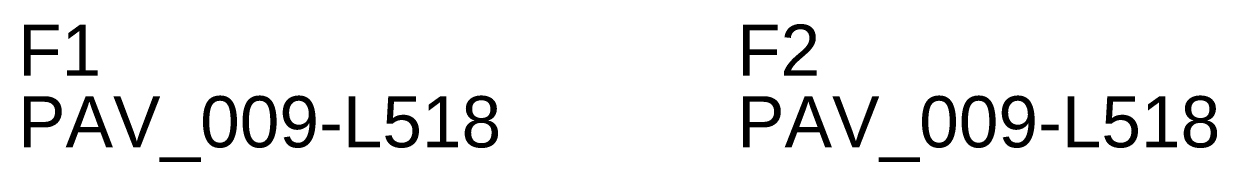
# Model space of a CAD drawing. Header units: metres. Extents: x 222 to 401, y -578 to 1667.
# Drawn here: x 283.8 to 400.8, y 1653.1 to 1666.6 of the extents above; entities that cross this region are included whole.
import ezdxf

# ---------------------------------------------------------------- set-up
doc = ezdxf.new("R2010")
doc.units = ezdxf.units.M
doc.layers.add('3', color=3, linetype='CONTINUOUS')
doc.layers.add('AUX00', color=7, linetype='CONTINUOUS')
doc.styles.add('STR_STANDARD', font='arial.ttf')

msp = doc.modelspace()

# ---------------------------------------------------------------- texts
at = {"layer": '3', "style": 'STR_STANDARD'}
for s, p in [('F1', (283.2, 1661.5)), ('F1', (283.2, 1661.5)), ('F2', (353.7, 1661.5)), ('F2', (353.7, 1661.5))]:
    msp.add_text(s, height=5, dxfattribs=at).set_placement(p)
at = {"layer": 'AUX00', "style": 'STR_STANDARD'}
for p in [(283.2, 1654.5), (283.2, 1654.5), (353.7, 1654.5), (353.7, 1654.5)]:
    msp.add_text('PAV_009-L518', height=5, dxfattribs=at).set_placement(p)

doc.saveas('drawing.dxf')
